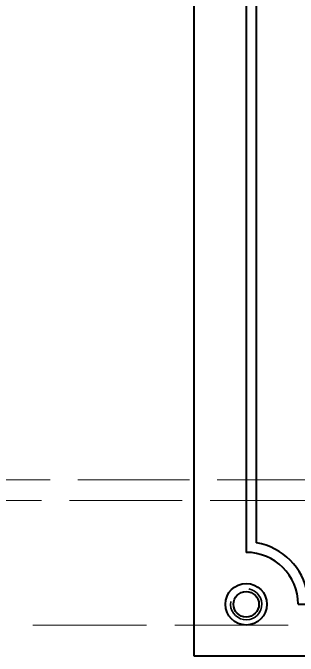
# Model space of a CAD drawing. Header units: millimetres. Extents: x 0 to 5945, y 0 to 4205.
# Drawn here: x 4684.4 to 4711.9, y 1663.7 to 1725.7 of the extents above; entities that cross this region are included whole.
import ezdxf

# ---------------------------------------------------------------- set-up
doc = ezdxf.new("R2010")
doc.units = ezdxf.units.MM
doc.header["$LTSCALE"] = 5
doc.linetypes.add('DASHED', pattern=[0.2067, 0.1654, -0.0413])
for name, color, linetype, lineweight in [('가려진 것(ISO)', 2, 'DASHED', 18), ('가시적인 것(ISO)', 3, 'Continuous', 40), ('가시적인 좁은 것(ISO)', 3, 'Continuous', 35)]:
    doc.layers.add(name, color=color, linetype=linetype, lineweight=lineweight)

msp = doc.modelspace()

# ---------------------------------------------------------------- linework, layer by layer
at = {"layer": '가려진 것(ISO)', "ltscale": 12.977034}
msp.add_line((5009.874, 1680.721), (4553.874, 1680.721), dxfattribs=at)
at = {"layer": '가려진 것(ISO)', "ltscale": 13.090868}
msp.add_line((5011.874, 1678.721), (4551.874, 1678.721), dxfattribs=at)
at = {"layer": '가려진 것(ISO)', "ltscale": 13.204701}
msp.add_line((4549.874, 1666.721), (5013.874, 1666.721), dxfattribs=at)
at = {"layer": '가시적인 것(ISO)'}
for p, q in [((4701.874, 1663.721), (4701.874, 1783.721)), ((4706.874, 1773.721), (4706.874, 1673.721)), ((4707.874, 1674.637), (4707.874, 1772.805)), ((4711.874, 1668.721), (4851.874, 1668.721)), ((4861.874, 1663.721), (4701.874, 1663.721))]:
    msp.add_line(p, q, dxfattribs=at)
for radius in [2, 1.229]:
    msp.add_circle((4706.874, 1668.721), radius, dxfattribs=at)
for radius, start, end in [(6, 9.59407, 80.40593), (5, 0, 90)]:
    msp.add_arc((4706.874, 1668.721), radius, start, end, dxfattribs=at)
at = {"layer": '가시적인 좁은 것(ISO)'}
msp.add_arc((4706.874, 1668.721), 1.5, 170, 80, dxfattribs=at)

doc.saveas('drawing.dxf')
